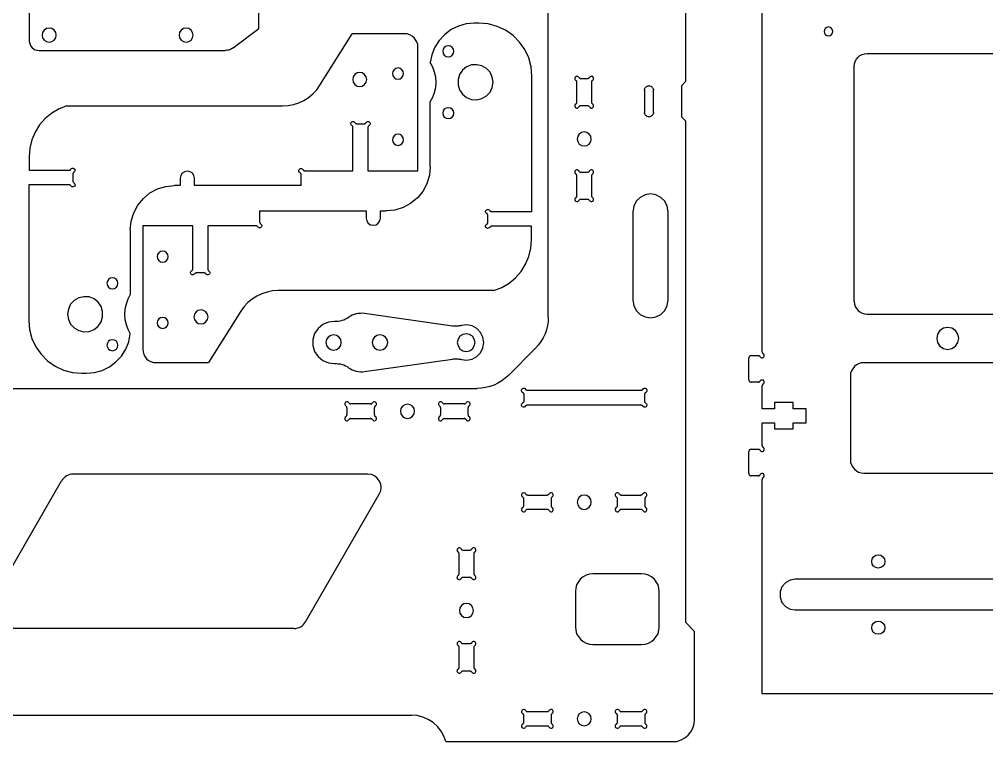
# Model space of a CAD drawing. Header units: inches. Extents: x 205 to 904, y 195 to 663.
# Drawn here: x 427 to 645.9, y 195.4 to 358.9 of the extents above; entities that cross this region are included whole.
import ezdxf

# ---------------------------------------------------------------- set-up
doc = ezdxf.new("R2010")
doc.units = ezdxf.units.IN
doc.header["$MEASUREMENT"] = 0
doc.layers.add('Capa 1', color=7, linetype='Continuous')

msp = doc.modelspace()

# ---------------------------------------------------------------- linework, layer by layer
at = {"layer": 'Capa 1', "color": 7, "lineweight": 25, "true_color": 0xffffff}
for points in [[(429.22, 387.84), (429.22, 354.08)], [(577.81, 344.88), (577.81, 385.87)], [(595.1, 283.63), (595.1, 374.72)], [(481.22, 356.87), (481.22, 361.39)], [(546.7, 291.5), (546.7, 362.62)], [(435.33, 355.35), (435.22, 355.95), (434.87, 356.48), (434.34, 356.83), (433.74, 356.94), (433.11, 356.83), (432.61, 356.48), (432.26, 355.95), (432.12, 355.35), (432.26, 354.75), (432.61, 354.22), (433.11, 353.87), (433.74, 353.77), (434.34, 353.87), (434.87, 354.22), (435.22, 354.75), (435.33, 355.35)], [(466.34, 355.35), (466.2, 355.95), (465.88, 356.48), (465.35, 356.83), (464.75, 356.94), (464.11, 356.83), (463.62, 356.48), (463.27, 355.95), (463.13, 355.35), (463.27, 354.75), (463.62, 354.22), (464.11, 353.87), (464.75, 353.77), (465.35, 353.87), (465.88, 354.22), (466.2, 354.75), (466.34, 355.35)], [(475.4, 352.46), (481.22, 356.87)], [(529.94, 358.07), (528.14, 357.89), (526.38, 357.4), (524.72, 356.59), (523.28, 355.49), (522.01, 354.15), (521.05, 352.6), (520.35, 350.91), (519.99, 349.11)], [(531, 358.07), (529.94, 358.07)], [(543, 346.07), (542.82, 348.16), (542.29, 350.17), (541.41, 352.07), (540.21, 353.77), (538.73, 355.25), (537, 356.45), (535.13, 357.33), (533.08, 357.89), (531, 358.07)], [(610.09, 357.19), (609.71, 357.08), (609.39, 356.87), (609.18, 356.55), (609.11, 356.16), (609.18, 355.78), (609.39, 355.46), (609.71, 355.25), (610.09, 355.18), (610.48, 355.25), (610.8, 355.46), (611.01, 355.78), (611.08, 356.16), (611.01, 356.55), (610.8, 356.87), (610.48, 357.08), (610.09, 357.19)], [(495.02, 343.99), (502.32, 355.6)], [(502.57, 355.64), (502.32, 355.6)], [(505.67, 355.64), (502.57, 355.64)], [(514.17, 355.64), (505.67, 355.64)], [(517.21, 352.64), (517.14, 353.24), (516.96, 353.8), (516.68, 354.29), (516.33, 354.75), (515.87, 355.14), (515.34, 355.42), (514.77, 355.6), (514.17, 355.64)], [(429.22, 354.08), (429.26, 353.66), (429.4, 353.24), (429.61, 352.85), (429.89, 352.5), (430.21, 352.25), (430.6, 352.04), (431.02, 351.9), (431.48, 351.86)], [(517.21, 324.63), (517.21, 352.64)], [(525.32, 351.68), (525.22, 352.14), (524.93, 352.57), (524.55, 352.85), (524.05, 352.92), (523.59, 352.85), (523.17, 352.57), (522.89, 352.14), (522.82, 351.68), (522.89, 351.19), (523.17, 350.8), (523.59, 350.52), (524.05, 350.41), (524.55, 350.52), (524.93, 350.8), (525.22, 351.19), (525.32, 351.68)], [(431.48, 351.86), (473.6, 351.86)], [(475.4, 352.46), (475.19, 352.32), (474.98, 352.21), (474.77, 352.11), (474.56, 352), (474.31, 351.93), (474.06, 351.9), (473.82, 351.86), (473.6, 351.86)], [(615.95, 348.3), (616.02, 348.86), (616.16, 349.39), (616.44, 349.88), (616.8, 350.34), (617.22, 350.7), (617.71, 350.94), (618.28, 351.12), (618.81, 351.16)], [(618.81, 351.16), (673.31, 351.16)], [(519.99, 340.25), (520.56, 341.28), (520.98, 342.37), (521.23, 343.5), (521.33, 344.66), (521.23, 345.83), (520.98, 346.99), (520.56, 348.09), (519.99, 349.11)], [(534.21, 344.66), (534.03, 345.86), (533.51, 346.92), (532.73, 347.8), (531.67, 348.4), (530.51, 348.65), (529.34, 348.58), (528.21, 348.16), (527.3, 347.38), (526.63, 346.43), (526.27, 345.26), (526.27, 344.06), (526.63, 342.94), (527.3, 341.95), (528.21, 341.21), (529.34, 340.78), (530.51, 340.68), (531.67, 340.96), (532.73, 341.56), (533.51, 342.41), (534.03, 343.5), (534.21, 344.66)], [(615.95, 295.03), (615.95, 348.3)], [(502.43, 345.3), (502.53, 344.7), (502.88, 344.17), (503.41, 343.82), (504.01, 343.71), (504.61, 343.82), (505.14, 344.17), (505.5, 344.7), (505.6, 345.3), (505.5, 345.9), (505.14, 346.43), (504.61, 346.78), (504.01, 346.89), (503.41, 346.78), (502.88, 346.43), (502.53, 345.9), (502.43, 345.3)], [(511.46, 346.64), (511.53, 346.18), (511.81, 345.76), (512.2, 345.48), (512.69, 345.4), (513.19, 345.48), (513.57, 345.76), (513.86, 346.18), (513.93, 346.64), (513.86, 347.13), (513.57, 347.52), (513.19, 347.8), (512.69, 347.91), (512.2, 347.8), (511.81, 347.52), (511.53, 347.13), (511.46, 346.64)], [(543, 315.38), (543, 346.07)], [(553.61, 345.79), (553.47, 345.93), (553.3, 346), (553.08, 346.04), (552.91, 345.93), (552.77, 345.79), (552.7, 345.62), (552.7, 345.4), (552.77, 345.23), (552.94, 345.09)], [(556.72, 345.09), (556.89, 345.23), (556.97, 345.4), (556.97, 345.62), (556.89, 345.79), (556.75, 345.93), (556.58, 346.04), (556.37, 346), (556.19, 345.93), (556.05, 345.79)], [(486.55, 339.34), (487.82, 339.41), (489.06, 339.65), (490.22, 340.04), (491.38, 340.57), (492.44, 341.24), (493.39, 342.05), (494.28, 342.97), (495.02, 343.99)], [(553.19, 344.66), (553.19, 344.73), (553.16, 344.81), (553.16, 344.88), (553.12, 344.91), (553.08, 344.98), (553.05, 345.02), (552.98, 345.05), (552.94, 345.09)], [(553.19, 340.18), (553.19, 344.66)], [(553.61, 345.79), (553.65, 345.72), (553.68, 345.69), (553.76, 345.65), (553.79, 345.62), (553.86, 345.58), (553.93, 345.55), (553.97, 345.55), (554.04, 345.55)], [(554.04, 345.55), (555.62, 345.55)], [(555.62, 345.55), (555.7, 345.55), (555.73, 345.55), (555.8, 345.58), (555.87, 345.62), (555.91, 345.65), (555.98, 345.69), (556.01, 345.72), (556.05, 345.79)], [(556.72, 345.09), (556.68, 345.05), (556.61, 345.02), (556.58, 344.98), (556.54, 344.91), (556.51, 344.88), (556.51, 344.81), (556.47, 344.73), (556.47, 344.66)], [(556.47, 344.66), (556.47, 340.18)], [(568.47, 342.86), (568.5, 343.04), (568.57, 343.25), (568.64, 343.43), (568.78, 343.57), (568.92, 343.68), (569.1, 343.78), (569.28, 343.85), (569.49, 343.85)], [(569.49, 343.85), (569.67, 343.85), (569.88, 343.78), (570.05, 343.68), (570.19, 343.57), (570.3, 343.43), (570.41, 343.25), (570.48, 343.04), (570.48, 342.86)], [(576.83, 343.85), (577.81, 344.88)], [(576.83, 343.85), (576.83, 336.87)], [(568.47, 342.86), (568.47, 337.86)], [(570.48, 337.86), (570.48, 342.86)], [(519.99, 325.54), (519.99, 340.25)], [(552.94, 339.76), (552.77, 339.62), (552.7, 339.44), (552.7, 339.23), (552.77, 339.05), (552.91, 338.91), (553.08, 338.84), (553.3, 338.84), (553.47, 338.95), (553.61, 339.09)], [(552.94, 339.76), (552.98, 339.8), (553.05, 339.83), (553.08, 339.9), (553.12, 339.94), (553.16, 340.01), (553.16, 340.08), (553.19, 340.15), (553.19, 340.18)], [(556.05, 339.09), (556.19, 338.95), (556.37, 338.84), (556.58, 338.84), (556.75, 338.91), (556.89, 339.05), (556.97, 339.23), (556.97, 339.44), (556.89, 339.62), (556.72, 339.76)], [(556.47, 340.18), (556.47, 340.15), (556.51, 340.08), (556.51, 340.01), (556.54, 339.94), (556.58, 339.9), (556.61, 339.83), (556.68, 339.8), (556.72, 339.76)], [(437.76, 339.34), (435.96, 338.63), (434.3, 337.68), (432.82, 336.44), (431.55, 335), (430.57, 333.37), (429.79, 331.61), (429.33, 329.74), (429.19, 327.84)], [(437.76, 339.34), (486.55, 339.34)], [(525.32, 337.68), (525.22, 338.17), (524.93, 338.56), (524.55, 338.84), (524.05, 338.91), (523.59, 338.84), (523.17, 338.56), (522.89, 338.17), (522.82, 337.68), (522.89, 337.18), (523.17, 336.8), (523.59, 336.51), (524.05, 336.44), (524.55, 336.51), (524.93, 336.8), (525.22, 337.18), (525.32, 337.68)], [(554.04, 339.34), (553.97, 339.34), (553.93, 339.3), (553.86, 339.3), (553.79, 339.27), (553.76, 339.23), (553.68, 339.2), (553.65, 339.13), (553.61, 339.09)], [(555.62, 339.34), (554.04, 339.34)], [(556.05, 339.09), (556.01, 339.13), (555.98, 339.2), (555.91, 339.23), (555.87, 339.27), (555.8, 339.3), (555.73, 339.3), (555.7, 339.34), (555.62, 339.34)], [(569.49, 336.87), (569.28, 336.87), (569.1, 336.94), (568.92, 337.04), (568.78, 337.15), (568.64, 337.29), (568.57, 337.47), (568.5, 337.68), (568.47, 337.86)], [(570.48, 337.86), (570.48, 337.68), (570.41, 337.47), (570.3, 337.29), (570.19, 337.15), (570.05, 337.04), (569.88, 336.94), (569.67, 336.87), (569.49, 336.87)], [(502.25, 334.86), (502.07, 335), (502, 335.17), (502, 335.39), (502.07, 335.56), (502.21, 335.7), (502.39, 335.77), (502.6, 335.77), (502.78, 335.7), (502.92, 335.53)], [(502.92, 335.53), (502.96, 335.49), (502.99, 335.42), (503.06, 335.39), (503.1, 335.35), (503.17, 335.32), (503.24, 335.32), (503.31, 335.28), (503.34, 335.28)], [(503.34, 335.28), (505.04, 335.28)], [(505.04, 335.28), (505.11, 335.28), (505.14, 335.32), (505.21, 335.32), (505.28, 335.35), (505.32, 335.39), (505.39, 335.42), (505.42, 335.49), (505.46, 335.53)], [(505.46, 335.53), (505.6, 335.7), (505.78, 335.77), (505.99, 335.77), (506.17, 335.7), (506.31, 335.56), (506.38, 335.39), (506.38, 335.17), (506.31, 335), (506.13, 334.86)], [(577.81, 335.84), (576.83, 336.87)], [(577.81, 222.36), (577.81, 335.84)], [(502.5, 334.43), (502.5, 334.5), (502.46, 334.54), (502.46, 334.61), (502.43, 334.68), (502.39, 334.72), (502.36, 334.79), (502.28, 334.82), (502.25, 334.86)], [(502.5, 324.63), (502.5, 334.43)], [(506.13, 334.86), (506.09, 334.82), (506.02, 334.79), (505.99, 334.72), (505.95, 334.68), (505.92, 334.61), (505.92, 334.54), (505.88, 334.5), (505.88, 334.43)], [(505.88, 334.43), (505.88, 324.63)], [(511.46, 331.65), (511.53, 331.15), (511.81, 330.76), (512.2, 330.48), (512.69, 330.38), (513.19, 330.48), (513.57, 330.76), (513.86, 331.15), (513.93, 331.65), (513.86, 332.11), (513.57, 332.53), (513.19, 332.81), (512.69, 332.88), (512.2, 332.81), (511.81, 332.53), (511.53, 332.11), (511.46, 331.65)], [(556.44, 331.82), (556.3, 332.46), (555.98, 332.95), (555.45, 333.3), (554.81, 333.45), (554.21, 333.3), (553.68, 332.95), (553.37, 332.46), (553.23, 331.82), (553.37, 331.22), (553.68, 330.69), (554.21, 330.34), (554.81, 330.24), (555.45, 330.34), (555.98, 330.69), (556.3, 331.22), (556.44, 331.82)], [(429.19, 327.84), (429.19, 324.73)], [(429.19, 324.73), (438.22, 324.73)], [(438.22, 324.73), (438.29, 324.77), (438.36, 324.77), (438.43, 324.77), (438.47, 324.8), (438.54, 324.84), (438.57, 324.91), (438.61, 324.94), (438.64, 324.98)], [(438.64, 324.98), (438.78, 325.16), (438.96, 325.23), (439.17, 325.23), (439.35, 325.16), (439.53, 325.01), (439.6, 324.84), (439.56, 324.63), (439.49, 324.45), (439.35, 324.31)], [(439.35, 324.31), (439.28, 324.27), (439.24, 324.24), (439.21, 324.17), (439.17, 324.13), (439.14, 324.06), (439.1, 324.03), (439.1, 323.96), (439.1, 323.89)], [(466.62, 322.93), (466.48, 323.57), (466.16, 324.1), (465.63, 324.41), (465.03, 324.56), (464.4, 324.41), (463.87, 324.1), (463.55, 323.57), (463.41, 322.93)], [(490.5, 324.2), (490.33, 324.34), (490.26, 324.52), (490.26, 324.73), (490.33, 324.91), (490.47, 325.05), (490.64, 325.12), (490.85, 325.12), (491.03, 325.05), (491.17, 324.91)], [(490.75, 323.78), (490.75, 323.85), (490.71, 323.92), (490.71, 323.96), (490.68, 324.03), (490.64, 324.1), (490.61, 324.13), (490.54, 324.17), (490.5, 324.2)], [(491.17, 324.91), (491.21, 324.84), (491.24, 324.8), (491.31, 324.73), (491.35, 324.7), (491.42, 324.7), (491.49, 324.66), (491.53, 324.66), (491.6, 324.63)], [(491.6, 324.63), (502.5, 324.63)], [(505.88, 324.63), (517.21, 324.63)], [(519.99, 325.54), (519.82, 323.6), (519.25, 321.7), (518.34, 319.97), (517.07, 318.49), (515.55, 317.22), (513.82, 316.3), (511.95, 315.74), (510.01, 315.56)], [(553.61, 324.59), (553.47, 324.73), (553.3, 324.84), (553.08, 324.84), (552.91, 324.77), (552.77, 324.59), (552.7, 324.41), (552.7, 324.2), (552.77, 324.03), (552.94, 323.89)], [(553.61, 324.59), (553.65, 324.52), (553.68, 324.48), (553.76, 324.45), (553.79, 324.41), (553.86, 324.38), (553.93, 324.34), (553.97, 324.34), (554.04, 324.34)], [(554.04, 324.34), (555.62, 324.34)], [(555.62, 324.34), (555.7, 324.34), (555.73, 324.34), (555.8, 324.38), (555.87, 324.41), (555.91, 324.45), (555.98, 324.48), (556.01, 324.52), (556.05, 324.59)], [(556.72, 323.89), (556.89, 324.03), (556.97, 324.2), (556.97, 324.41), (556.89, 324.59), (556.75, 324.77), (556.58, 324.84), (556.37, 324.84), (556.19, 324.73), (556.05, 324.59)], [(439.35, 321.87), (439.49, 321.73), (439.56, 321.56), (439.6, 321.35), (439.53, 321.17), (439.35, 321.03), (439.17, 320.96), (438.96, 320.96), (438.78, 321.03), (438.64, 321.2)], [(439.1, 323.89), (439.1, 322.3)], [(439.1, 322.3), (439.1, 322.26), (439.1, 322.19), (439.14, 322.12), (439.17, 322.05), (439.21, 322.02), (439.24, 321.94), (439.28, 321.91), (439.35, 321.87)], [(463.41, 322.93), (463.41, 321.27)], [(466.62, 321.27), (466.62, 322.93)], [(490.75, 321.27), (490.75, 323.78)], [(553.19, 323.46), (553.19, 323.53), (553.16, 323.6), (553.16, 323.67), (553.12, 323.71), (553.08, 323.78), (553.05, 323.81), (552.98, 323.85), (552.94, 323.89)], [(553.19, 319.02), (553.19, 323.46)], [(556.72, 323.89), (556.68, 323.85), (556.61, 323.81), (556.58, 323.78), (556.54, 323.71), (556.51, 323.67), (556.51, 323.6), (556.47, 323.53), (556.47, 323.46)], [(556.47, 323.46), (556.47, 319.02)], [(429.12, 321.45), (429.12, 290.76)], [(438.22, 321.45), (429.12, 321.45)], [(438.64, 321.2), (438.61, 321.24), (438.57, 321.31), (438.54, 321.35), (438.47, 321.38), (438.43, 321.42), (438.36, 321.42), (438.29, 321.45), (438.22, 321.45)], [(452.08, 311.29), (452.3, 313.23), (452.86, 315.1), (453.78, 316.83), (455.05, 318.35), (456.53, 319.62), (458.26, 320.53), (460.16, 321.1), (462.1, 321.27)], [(463.41, 321.27), (462.1, 321.27)], [(490.75, 321.27), (466.62, 321.27)], [(552.94, 318.56), (552.77, 318.42), (552.7, 318.24), (552.7, 318.06), (552.77, 317.85), (552.91, 317.71), (553.08, 317.64), (553.3, 317.64), (553.47, 317.75), (553.61, 317.89)], [(552.94, 318.56), (552.98, 318.59), (553.05, 318.63), (553.08, 318.7), (553.12, 318.73), (553.16, 318.81), (553.16, 318.88), (553.19, 318.95), (553.19, 319.02)], [(554.04, 318.13), (553.97, 318.13), (553.93, 318.1), (553.86, 318.1), (553.79, 318.06), (553.76, 318.03), (553.68, 317.99), (553.65, 317.92), (553.61, 317.89)], [(555.62, 318.13), (554.04, 318.13)], [(556.05, 317.89), (556.01, 317.92), (555.98, 317.99), (555.91, 318.03), (555.87, 318.06), (555.8, 318.1), (555.73, 318.1), (555.7, 318.13), (555.62, 318.13)], [(556.05, 317.89), (556.19, 317.75), (556.37, 317.64), (556.58, 317.64), (556.75, 317.71), (556.89, 317.85), (556.97, 318.06), (556.97, 318.24), (556.89, 318.42), (556.72, 318.56)], [(556.47, 319.02), (556.47, 318.95), (556.51, 318.88), (556.51, 318.81), (556.54, 318.73), (556.58, 318.7), (556.61, 318.63), (556.68, 318.59), (556.72, 318.56)], [(573.83, 315.35), (573.62, 316.58), (573.05, 317.71), (572.17, 318.59), (571.08, 319.16), (569.84, 319.37), (568.61, 319.16), (567.48, 318.59), (566.6, 317.71), (566.03, 316.58), (565.82, 315.35)], [(481.37, 315.56), (505.5, 315.56)], [(481.37, 315.56), (481.37, 313.06)], [(505.5, 315.56), (505.5, 313.87)], [(508.71, 315.56), (510.01, 315.56)], [(508.71, 313.87), (508.71, 315.56)], [(532.77, 314.96), (532.62, 315.07), (532.52, 315.28), (532.52, 315.45), (532.59, 315.67), (532.73, 315.81), (532.94, 315.88), (533.12, 315.88), (533.33, 315.77), (533.44, 315.63)], [(533.44, 315.63), (533.47, 315.56), (533.54, 315.52), (533.58, 315.49), (533.65, 315.45), (533.68, 315.42), (533.75, 315.38), (533.82, 315.38), (533.89, 315.38)], [(533.89, 315.38), (543, 315.38)], [(565.82, 315.35), (565.82, 295.35)], [(573.83, 295.35), (573.83, 315.35)], [(505.5, 313.87), (505.6, 313.27), (505.95, 312.74), (506.48, 312.38), (507.08, 312.28), (507.72, 312.38), (508.21, 312.74), (508.56, 313.27), (508.71, 313.87)], [(533.01, 314.5), (533.01, 314.57), (533.01, 314.64), (532.98, 314.71), (532.94, 314.75), (532.91, 314.82), (532.87, 314.85), (532.84, 314.92), (532.77, 314.96)], [(533.01, 312.95), (533.01, 314.5)], [(452.08, 311.29), (452.08, 296.58)], [(466.23, 312.17), (454.91, 312.17)], [(454.91, 312.17), (454.91, 284.2)], [(466.23, 302.4), (466.23, 312.17)], [(480.52, 312.17), (469.62, 312.17)], [(469.62, 312.17), (469.62, 302.4)], [(480.94, 311.93), (480.91, 312), (480.87, 312.03), (480.8, 312.07), (480.77, 312.1), (480.69, 312.14), (480.62, 312.17), (480.55, 312.17), (480.52, 312.17)], [(481.61, 312.63), (481.75, 312.49), (481.86, 312.31), (481.86, 312.1), (481.79, 311.93), (481.65, 311.75), (481.47, 311.68), (481.26, 311.71), (481.08, 311.78), (480.94, 311.93)], [(481.37, 313.06), (481.37, 312.98), (481.4, 312.91), (481.4, 312.84), (481.44, 312.81), (481.47, 312.74), (481.51, 312.7), (481.58, 312.67), (481.61, 312.63)], [(533.44, 311.82), (533.33, 311.68), (533.12, 311.61), (532.94, 311.57), (532.73, 311.68), (532.59, 311.82), (532.52, 312), (532.52, 312.21), (532.62, 312.38), (532.77, 312.53)], [(532.77, 312.53), (532.84, 312.56), (532.87, 312.6), (532.91, 312.63), (532.94, 312.7), (532.98, 312.77), (533.01, 312.81), (533.01, 312.88), (533.01, 312.95)], [(533.89, 312.07), (533.82, 312.07), (533.75, 312.07), (533.68, 312.03), (533.65, 312), (533.58, 311.96), (533.54, 311.93), (533.47, 311.89), (533.44, 311.82)], [(542.92, 312.07), (533.89, 312.07)], [(542.92, 309), (542.92, 312.07)], [(534.35, 297.5), (536.15, 298.2), (537.81, 299.16), (539.29, 300.39), (540.53, 301.84), (541.55, 303.46), (542.33, 305.22), (542.75, 307.09), (542.92, 309)], [(460.66, 305.19), (460.59, 305.65), (460.3, 306.07), (459.88, 306.35), (459.42, 306.42), (458.93, 306.35), (458.54, 306.07), (458.26, 305.65), (458.15, 305.19), (458.26, 304.69), (458.54, 304.31), (458.93, 304.02), (459.42, 303.92), (459.88, 304.02), (460.3, 304.31), (460.59, 304.69), (460.66, 305.19)], [(465.98, 301.98), (466.02, 302.01), (466.05, 302.05), (466.13, 302.08), (466.16, 302.15), (466.2, 302.22), (466.2, 302.26), (466.23, 302.33), (466.23, 302.4)], [(469.62, 302.4), (469.62, 302.33), (469.65, 302.26), (469.65, 302.22), (469.69, 302.15), (469.72, 302.08), (469.76, 302.05), (469.83, 302.01), (469.86, 301.98)], [(446.79, 299.16), (446.9, 298.66), (447.18, 298.27), (447.57, 297.99), (448.06, 297.89), (448.52, 297.99), (448.94, 298.27), (449.19, 298.66), (449.3, 299.16), (449.19, 299.61), (448.94, 300.04), (448.52, 300.28), (448.06, 300.39), (447.57, 300.28), (447.18, 300.04), (446.9, 299.61), (446.79, 299.16)], [(466.65, 301.27), (466.51, 301.13), (466.34, 301.06), (466.13, 301.06), (465.95, 301.13), (465.81, 301.27), (465.74, 301.45), (465.74, 301.66), (465.81, 301.84), (465.98, 301.98)], [(467.08, 301.52), (467.01, 301.52), (466.97, 301.52), (466.9, 301.48), (466.83, 301.48), (466.8, 301.45), (466.72, 301.38), (466.69, 301.34), (466.65, 301.27)], [(468.74, 301.52), (467.08, 301.52)], [(469.19, 301.27), (469.16, 301.34), (469.09, 301.38), (469.05, 301.45), (469.02, 301.48), (468.95, 301.48), (468.88, 301.52), (468.81, 301.52), (468.74, 301.52)], [(469.86, 301.98), (470.01, 301.84), (470.11, 301.66), (470.11, 301.45), (470.04, 301.27), (469.9, 301.13), (469.69, 301.06), (469.51, 301.06), (469.34, 301.13), (469.19, 301.27)], [(437.9, 292.14), (438.08, 290.97), (438.57, 289.91), (439.38, 289.03), (440.44, 288.43), (441.61, 288.15), (442.77, 288.25), (443.9, 288.68), (444.82, 289.42), (445.49, 290.41), (445.84, 291.57), (445.84, 292.73), (445.49, 293.9), (444.82, 294.89), (443.9, 295.63), (442.77, 296.05), (441.61, 296.12), (440.44, 295.87), (439.38, 295.27), (438.57, 294.39), (438.08, 293.33), (437.9, 292.14)], [(452.08, 296.58), (451.52, 295.56), (451.13, 294.46), (450.89, 293.3), (450.78, 292.14), (450.89, 290.97), (451.13, 289.84), (451.52, 288.75), (452.08, 287.73)], [(485.56, 297.5), (484.29, 297.43), (483.06, 297.18), (481.86, 296.79), (480.73, 296.26), (479.67, 295.59), (478.72, 294.78), (477.84, 293.86), (477.1, 292.84)], [(534.35, 297.5), (485.56, 297.5)], [(565.82, 295.35), (566.03, 294.11), (566.6, 293.02), (567.48, 292.1), (568.61, 291.54), (569.84, 291.36), (571.08, 291.54), (572.17, 292.1), (573.05, 293.02), (573.62, 294.11), (573.83, 295.35)], [(615.95, 295.03), (616.02, 294.46), (616.16, 293.93), (616.44, 293.44), (616.8, 293.02), (617.22, 292.66), (617.71, 292.38), (618.28, 292.24), (618.81, 292.17)], [(460.66, 290.19), (460.59, 290.65), (460.3, 291.08), (459.88, 291.32), (459.42, 291.43), (458.93, 291.32), (458.54, 291.08), (458.26, 290.65), (458.15, 290.19), (458.26, 289.7), (458.54, 289.31), (458.93, 289.03), (459.42, 288.92), (459.88, 289.03), (460.3, 289.31), (460.59, 289.7), (460.66, 290.19)], [(469.69, 291.54), (469.58, 292.14), (469.23, 292.66), (468.7, 293.02), (468.1, 293.12), (467.47, 293.02), (466.97, 292.66), (466.62, 292.14), (466.48, 291.54), (466.62, 290.94), (466.97, 290.41), (467.47, 290.05), (468.1, 289.95), (468.7, 290.05), (469.23, 290.41), (469.58, 290.94), (469.69, 291.54)], [(477.1, 292.84), (469.79, 281.23)], [(501.51, 291.43), (501.16, 291.18), (500.77, 291.01), (500.42, 290.83), (499.99, 290.69), (499.6, 290.58), (499.18, 290.51), (498.76, 290.48), (498.33, 290.48)], [(505.14, 292.31), (504.68, 292.38), (504.19, 292.35), (503.7, 292.31), (503.24, 292.24), (502.78, 292.1), (502.32, 291.92), (501.9, 291.68), (501.51, 291.43)], [(525, 289.45), (505.14, 292.31)], [(546.7, 291.5), (546.66, 290.51), (546.52, 289.56), (546.28, 288.61), (545.96, 287.69), (545.54, 286.77), (545.01, 285.96), (544.44, 285.15), (543.77, 284.44)], [(618.81, 292.17), (688.83, 292.17)], [(429.12, 290.76), (429.3, 288.68), (429.82, 286.67), (430.71, 284.76), (431.91, 283.07), (433.39, 281.59), (435.12, 280.39), (436.99, 279.51), (439.03, 278.94), (441.11, 278.77)], [(498.33, 290.48), (496.96, 290.34), (495.65, 289.81), (494.59, 288.92), (493.82, 287.76), (493.39, 286.42), (493.39, 285.04), (493.82, 283.7), (494.59, 282.54), (495.65, 281.66), (496.96, 281.13), (498.33, 280.99)], [(527.05, 289.6), (526.8, 289.52), (526.52, 289.49), (526.27, 289.45), (526.03, 289.42), (525.78, 289.42), (525.5, 289.42), (525.25, 289.42), (525, 289.45)], [(527.05, 281.87), (528.25, 281.73), (529.45, 281.98), (530.54, 282.54), (531.39, 283.42), (531.92, 284.52), (532.09, 285.75), (531.92, 286.95), (531.39, 288.04), (530.54, 288.92), (529.45, 289.49), (528.25, 289.74), (527.05, 289.6)], [(637.08, 289.17), (636.13, 289), (635.32, 288.43), (634.79, 287.62), (634.61, 286.67), (634.79, 285.71), (635.32, 284.9), (636.13, 284.37), (637.08, 284.16), (638.07, 284.37), (638.88, 284.9), (639.41, 285.71), (639.59, 286.67), (639.41, 287.62), (638.88, 288.43), (638.07, 289), (637.08, 289.17)], [(442.17, 278.77), (443.97, 278.94), (445.73, 279.44), (447.39, 280.25), (448.84, 281.34), (450.11, 282.68), (451.06, 284.23), (451.73, 285.93), (452.08, 287.73)], [(498.12, 287.48), (497.45, 287.34), (496.89, 286.98), (496.5, 286.42), (496.36, 285.75), (496.5, 285.08), (496.89, 284.52), (497.45, 284.13), (498.12, 283.99), (498.79, 284.13), (499.36, 284.52), (499.74, 285.08), (499.85, 285.75), (499.74, 286.42), (499.36, 286.98), (498.79, 287.34), (498.12, 287.48)], [(508.6, 287.48), (507.93, 287.34), (507.37, 286.98), (506.98, 286.42), (506.87, 285.75), (506.98, 285.08), (507.37, 284.52), (507.93, 284.13), (508.6, 283.99), (509.27, 284.13), (509.83, 284.52), (510.22, 285.08), (510.36, 285.75), (510.22, 286.42), (509.83, 286.98), (509.27, 287.34), (508.6, 287.48)], [(528.11, 287.73), (527.33, 287.58), (526.7, 287.16), (526.27, 286.49), (526.1, 285.75), (526.27, 284.97), (526.7, 284.34), (527.33, 283.88), (528.11, 283.74), (528.88, 283.88), (529.52, 284.34), (529.94, 284.97), (530.12, 285.75), (529.94, 286.49), (529.52, 287.16), (528.88, 287.58), (528.11, 287.73)], [(446.79, 285.15), (446.9, 284.66), (447.18, 284.27), (447.57, 283.99), (448.06, 283.88), (448.52, 283.99), (448.94, 284.27), (449.19, 284.66), (449.3, 285.15), (449.19, 285.61), (448.94, 286.03), (448.52, 286.31), (448.06, 286.38), (447.57, 286.31), (447.18, 286.03), (446.9, 285.61), (446.79, 285.15)], [(454.91, 284.2), (454.98, 283.6), (455.15, 283.03), (455.44, 282.5), (455.79, 282.05), (456.25, 281.69), (456.78, 281.41), (457.34, 281.23), (457.91, 281.2)], [(537.67, 278.31), (543.77, 284.44)], [(592.6, 282.79), (592.49, 282.75), (592.42, 282.72), (592.31, 282.68), (592.24, 282.61), (592.17, 282.54), (592.14, 282.47), (592.1, 282.36), (592.1, 282.26)], [(592.6, 282.79), (594.22, 282.79)], [(594.68, 282.5), (594.64, 282.57), (594.57, 282.61), (594.54, 282.68), (594.47, 282.72), (594.43, 282.72), (594.36, 282.75), (594.29, 282.75), (594.22, 282.79)], [(594.68, 282.5), (594.78, 282.36), (594.99, 282.29), (595.17, 282.29), (595.38, 282.36), (595.52, 282.5), (595.59, 282.68), (595.59, 282.89), (595.49, 283.07), (595.35, 283.21)], [(595.1, 283.63), (595.1, 283.56), (595.1, 283.49), (595.14, 283.46), (595.17, 283.39), (595.21, 283.32), (595.24, 283.28), (595.28, 283.25), (595.35, 283.21)], [(457.91, 281.2), (466.44, 281.2)], [(466.44, 281.2), (469.55, 281.2)], [(469.55, 281.2), (469.79, 281.23)], [(498.33, 280.99), (498.76, 280.99), (499.18, 280.95), (499.6, 280.88), (499.99, 280.78), (500.42, 280.67), (500.77, 280.49), (501.16, 280.28), (501.51, 280.03)], [(505.14, 279.15), (525, 282.01)], [(525, 282.01), (525.25, 282.05), (525.53, 282.05), (525.78, 282.05), (526.03, 282.05), (526.27, 282.05), (526.56, 281.98), (526.8, 281.94), (527.05, 281.87)], [(592.1, 277.28), (592.1, 282.26)], [(618.1, 281.16), (617.5, 281.13), (616.94, 280.95), (616.44, 280.67), (615.99, 280.28), (615.6, 279.82), (615.32, 279.33), (615.14, 278.77), (615.1, 278.17)], [(692.75, 281.16), (618.1, 281.16)], [(441.11, 278.77), (442.17, 278.77)], [(501.51, 280.03), (501.9, 279.79), (502.32, 279.58), (502.78, 279.4), (503.24, 279.26), (503.7, 279.15), (504.19, 279.12), (504.68, 279.12), (505.14, 279.15)], [(537.67, 278.31), (536.93, 277.64), (536.15, 277.04), (535.3, 276.54), (534.42, 276.12), (533.47, 275.8), (532.52, 275.55), (531.57, 275.41), (530.58, 275.34)], [(615.1, 278.17), (615.1, 259.19)], [(592.1, 277.28), (592.1, 277.18), (592.14, 277.07), (592.17, 277), (592.24, 276.93), (592.31, 276.86), (592.42, 276.82), (592.49, 276.79), (592.6, 276.75)], [(594.22, 276.75), (592.6, 276.75)], [(594.22, 276.75), (594.29, 276.79), (594.36, 276.79), (594.43, 276.82), (594.47, 276.82), (594.54, 276.86), (594.57, 276.93), (594.64, 276.97), (594.68, 277.04)], [(595.35, 276.33), (595.49, 276.47), (595.59, 276.65), (595.59, 276.86), (595.52, 277.04), (595.38, 277.18), (595.17, 277.25), (594.99, 277.25), (594.78, 277.18), (594.68, 277.04)], [(595.35, 276.33), (595.28, 276.3), (595.24, 276.26), (595.21, 276.22), (595.17, 276.15), (595.14, 276.08), (595.1, 276.05), (595.1, 275.98), (595.1, 275.91)], [(595.1, 270.76), (595.1, 275.91)], [(267.83, 275.34), (530.58, 275.34)], [(540.88, 274.46), (540.74, 274.6), (540.63, 274.78), (540.63, 274.99), (540.7, 275.17), (540.84, 275.31), (541.06, 275.38), (541.23, 275.38), (541.44, 275.31), (541.55, 275.13)], [(540.88, 274.46), (540.95, 274.43), (540.98, 274.39), (541.02, 274.32), (541.06, 274.28), (541.09, 274.21), (541.13, 274.14), (541.13, 274.07), (541.13, 274.04)], [(541.13, 274.04), (541.13, 272.45)], [(542.01, 274.88), (541.94, 274.88), (541.87, 274.92), (541.8, 274.92), (541.76, 274.96), (541.69, 274.99), (541.65, 275.03), (541.58, 275.1), (541.55, 275.13)], [(567.65, 274.88), (542.01, 274.88)], [(568.11, 275.13), (568.08, 275.1), (568.01, 275.03), (567.97, 274.99), (567.9, 274.96), (567.87, 274.92), (567.8, 274.92), (567.73, 274.88), (567.65, 274.88)], [(568.11, 275.13), (568.22, 275.31), (568.43, 275.38), (568.61, 275.38), (568.82, 275.31), (568.96, 275.17), (569.03, 274.99), (569.03, 274.78), (568.92, 274.6), (568.78, 274.46)], [(568.54, 274.04), (568.54, 274.07), (568.54, 274.14), (568.57, 274.21), (568.61, 274.28), (568.64, 274.32), (568.68, 274.39), (568.71, 274.43), (568.78, 274.46)], [(568.54, 272.45), (568.54, 274.04)], [(501.58, 272.1), (501.44, 272.24), (501.26, 272.31), (501.05, 272.31), (500.84, 272.24), (500.7, 272.1), (500.63, 271.92), (500.63, 271.71), (500.73, 271.53), (500.87, 271.39)], [(501.58, 272.1), (501.61, 272.03), (501.65, 271.99), (501.69, 271.92), (501.76, 271.89), (501.79, 271.89), (501.86, 271.85), (501.93, 271.85), (502, 271.85)], [(506.45, 271.85), (502, 271.85)], [(506.45, 271.85), (506.52, 271.85), (506.59, 271.85), (506.66, 271.89), (506.73, 271.89), (506.77, 271.92), (506.8, 271.99), (506.87, 272.03), (506.91, 272.1)], [(507.58, 271.39), (507.72, 271.53), (507.82, 271.71), (507.82, 271.92), (507.75, 272.1), (507.61, 272.24), (507.4, 272.31), (507.22, 272.31), (507.05, 272.24), (506.91, 272.1)], [(516.43, 270.19), (516.33, 270.79), (515.97, 271.32), (515.44, 271.67), (514.84, 271.78), (514.21, 271.67), (513.72, 271.32), (513.36, 270.79), (513.22, 270.19), (513.36, 269.56), (513.72, 269.06), (514.21, 268.71), (514.84, 268.57), (515.44, 268.71), (515.97, 269.06), (516.33, 269.56), (516.43, 270.19)], [(522.75, 272.1), (522.64, 272.24), (522.43, 272.31), (522.25, 272.31), (522.04, 272.24), (521.9, 272.1), (521.83, 271.92), (521.83, 271.71), (521.93, 271.53), (522.08, 271.39)], [(522.75, 272.1), (522.82, 272.03), (522.85, 271.99), (522.89, 271.92), (522.96, 271.89), (522.99, 271.89), (523.06, 271.85), (523.13, 271.85), (523.2, 271.85)], [(527.65, 271.85), (523.2, 271.85)], [(527.65, 271.85), (527.72, 271.85), (527.79, 271.85), (527.86, 271.89), (527.9, 271.89), (527.97, 271.92), (528, 271.99), (528.07, 272.03), (528.11, 272.1)], [(528.78, 271.39), (528.92, 271.53), (529.03, 271.71), (529.03, 271.92), (528.95, 272.1), (528.81, 272.24), (528.6, 272.31), (528.43, 272.31), (528.21, 272.24), (528.11, 272.1)], [(541.55, 271.36), (541.44, 271.18), (541.23, 271.11), (541.06, 271.11), (540.84, 271.18), (540.7, 271.32), (540.63, 271.5), (540.63, 271.71), (540.74, 271.89), (540.88, 272.03)], [(541.13, 272.45), (541.13, 272.38), (541.13, 272.34), (541.09, 272.27), (541.06, 272.2), (541.02, 272.17), (540.98, 272.1), (540.95, 272.06), (540.88, 272.03)], [(541.55, 271.36), (541.58, 271.39), (541.65, 271.46), (541.69, 271.5), (541.76, 271.53), (541.8, 271.57), (541.87, 271.57), (541.94, 271.6), (542.01, 271.6)], [(542.01, 271.6), (567.65, 271.6)], [(567.65, 271.6), (567.73, 271.6), (567.8, 271.57), (567.87, 271.57), (567.9, 271.53), (567.97, 271.5), (568.01, 271.46), (568.08, 271.39), (568.11, 271.36)], [(568.78, 272.03), (568.92, 271.89), (569.03, 271.71), (569.03, 271.5), (568.96, 271.32), (568.82, 271.18), (568.61, 271.11), (568.43, 271.11), (568.22, 271.18), (568.11, 271.36)], [(568.78, 272.03), (568.71, 272.06), (568.68, 272.1), (568.64, 272.17), (568.61, 272.2), (568.57, 272.27), (568.54, 272.34), (568.54, 272.38), (568.54, 272.45)], [(597.89, 272.13), (597.89, 270.76)], [(602.09, 272.13), (597.89, 272.13)], [(602.09, 270.76), (602.09, 272.13)], [(501.12, 270.97), (501.12, 271.04), (501.12, 271.11), (501.09, 271.14), (501.05, 271.22), (501.02, 271.29), (500.98, 271.32), (500.94, 271.36), (500.87, 271.39)], [(500.87, 268.96), (500.94, 268.99), (500.98, 269.06), (501.02, 269.1), (501.05, 269.13), (501.09, 269.2), (501.12, 269.28), (501.12, 269.35), (501.12, 269.42)], [(501.12, 270.97), (501.12, 269.42)], [(507.58, 271.39), (507.54, 271.36), (507.47, 271.32), (507.44, 271.29), (507.4, 271.22), (507.37, 271.14), (507.33, 271.11), (507.33, 271.04), (507.33, 270.97)], [(507.33, 269.42), (507.33, 270.97)], [(507.33, 269.42), (507.33, 269.35), (507.33, 269.28), (507.37, 269.2), (507.4, 269.13), (507.44, 269.1), (507.47, 269.06), (507.54, 268.99), (507.58, 268.96)], [(522.32, 270.97), (522.32, 271.04), (522.32, 271.11), (522.29, 271.14), (522.25, 271.22), (522.22, 271.29), (522.18, 271.32), (522.15, 271.36), (522.08, 271.39)], [(522.08, 268.96), (522.15, 268.99), (522.18, 269.06), (522.22, 269.1), (522.25, 269.13), (522.29, 269.2), (522.32, 269.28), (522.32, 269.35), (522.32, 269.42)], [(522.32, 270.97), (522.32, 269.42)], [(528.78, 271.39), (528.71, 271.36), (528.67, 271.32), (528.64, 271.29), (528.6, 271.22), (528.57, 271.14), (528.53, 271.11), (528.53, 271.04), (528.53, 270.97)], [(528.53, 269.42), (528.53, 270.97)], [(528.53, 269.42), (528.53, 269.35), (528.53, 269.28), (528.57, 269.2), (528.6, 269.13), (528.64, 269.1), (528.67, 269.06), (528.71, 268.99), (528.78, 268.96)], [(597.89, 270.76), (595.1, 270.76)], [(605.08, 270.76), (602.09, 270.76)], [(605.08, 267.58), (605.08, 270.76)], [(500.87, 268.96), (500.73, 268.82), (500.63, 268.64), (500.63, 268.46), (500.7, 268.25), (500.84, 268.11), (501.05, 268.04), (501.26, 268.04), (501.44, 268.15), (501.58, 268.29)], [(502, 268.53), (501.93, 268.53), (501.86, 268.5), (501.79, 268.5), (501.76, 268.46), (501.69, 268.43), (501.65, 268.39), (501.61, 268.32), (501.58, 268.29)], [(502, 268.53), (506.45, 268.53)], [(506.91, 268.29), (506.87, 268.32), (506.8, 268.39), (506.77, 268.43), (506.73, 268.46), (506.66, 268.5), (506.59, 268.5), (506.52, 268.53), (506.45, 268.53)], [(506.91, 268.29), (507.05, 268.15), (507.22, 268.04), (507.4, 268.04), (507.61, 268.11), (507.75, 268.25), (507.82, 268.46), (507.82, 268.64), (507.72, 268.82), (507.58, 268.96)], [(522.08, 268.96), (521.93, 268.82), (521.83, 268.64), (521.83, 268.46), (521.9, 268.25), (522.04, 268.11), (522.25, 268.04), (522.43, 268.04), (522.64, 268.15), (522.75, 268.29)], [(523.2, 268.53), (523.13, 268.53), (523.06, 268.5), (522.99, 268.5), (522.96, 268.46), (522.89, 268.43), (522.85, 268.39), (522.82, 268.32), (522.75, 268.29)], [(523.2, 268.53), (527.65, 268.53)], [(528.11, 268.29), (528.07, 268.32), (528, 268.39), (527.97, 268.43), (527.9, 268.46), (527.86, 268.5), (527.79, 268.5), (527.72, 268.53), (527.65, 268.53)], [(528.11, 268.29), (528.21, 268.15), (528.43, 268.04), (528.6, 268.04), (528.81, 268.11), (528.95, 268.25), (529.03, 268.46), (529.03, 268.64), (528.92, 268.82), (528.78, 268.96)], [(595.1, 267.58), (597.89, 267.58)], [(595.1, 262.43), (595.1, 267.58)], [(597.89, 267.58), (597.89, 266.21)], [(602.09, 267.58), (605.08, 267.58)], [(602.09, 266.21), (602.09, 267.58)], [(597.89, 266.21), (602.09, 266.21)], [(592.6, 261.58), (592.49, 261.55), (592.42, 261.55), (592.31, 261.48), (592.24, 261.41), (592.17, 261.34), (592.14, 261.27), (592.1, 261.16), (592.1, 261.06)], [(592.1, 256.08), (592.1, 261.06)], [(592.6, 261.58), (594.22, 261.58)], [(594.68, 261.3), (594.64, 261.37), (594.57, 261.41), (594.54, 261.48), (594.47, 261.51), (594.43, 261.55), (594.36, 261.55), (594.29, 261.55), (594.22, 261.58)], [(594.68, 261.3), (594.78, 261.16), (594.99, 261.09), (595.17, 261.09), (595.38, 261.16), (595.52, 261.3), (595.59, 261.48), (595.59, 261.69), (595.49, 261.87), (595.35, 262.01)], [(595.1, 262.43), (595.1, 262.36), (595.1, 262.29), (595.14, 262.26), (595.17, 262.18), (595.21, 262.15), (595.24, 262.08), (595.28, 262.04), (595.35, 262.01)], [(615.1, 259.19), (615.14, 258.59), (615.32, 258.02), (615.6, 257.49), (615.99, 257.03), (616.44, 256.68), (616.94, 256.4), (617.5, 256.22), (618.1, 256.19)], [(618.1, 256.19), (698.29, 256.19)], [(419.88, 225.5), (436.56, 254.42)], [(439.17, 255.94), (438.78, 255.91), (438.4, 255.83), (438.01, 255.69), (437.66, 255.52), (437.34, 255.31), (437.06, 255.06), (436.77, 254.74), (436.56, 254.42)], [(505.88, 255.94), (439.17, 255.94)], [(508.46, 251.42), (508.78, 252.17), (508.88, 252.94), (508.78, 253.72), (508.46, 254.42), (508, 255.06), (507.37, 255.52), (506.66, 255.83), (505.88, 255.94)], [(592.1, 256.08), (592.1, 255.98), (592.14, 255.87), (592.17, 255.8), (592.24, 255.73), (592.31, 255.66), (592.42, 255.62), (592.49, 255.59), (592.6, 255.59)], [(594.22, 255.59), (592.6, 255.59)], [(594.22, 255.59), (594.29, 255.59), (594.36, 255.59), (594.43, 255.62), (594.47, 255.62), (594.54, 255.66), (594.57, 255.73), (594.64, 255.76), (594.68, 255.83)], [(595.35, 255.13), (595.49, 255.27), (595.59, 255.45), (595.59, 255.66), (595.52, 255.83), (595.38, 255.98), (595.17, 256.05), (594.99, 256.05), (594.78, 255.98), (594.68, 255.83)], [(595.35, 255.13), (595.28, 255.09), (595.24, 255.06), (595.21, 255.02), (595.17, 254.95), (595.14, 254.88), (595.1, 254.85), (595.1, 254.78), (595.1, 254.71)], [(595.1, 206.16), (595.1, 254.71)], [(491.77, 222.5), (508.46, 251.42)], [(541.55, 251.5), (541.44, 251.64), (541.23, 251.71), (541.06, 251.71), (540.84, 251.64), (540.7, 251.5), (540.63, 251.32), (540.63, 251.11), (540.74, 250.93), (540.88, 250.79)], [(541.13, 250.37), (541.13, 250.44), (541.13, 250.51), (541.09, 250.54), (541.06, 250.61), (541.02, 250.68), (540.98, 250.72), (540.95, 250.75), (540.88, 250.79)], [(541.13, 248.78), (541.13, 250.37)], [(541.55, 251.5), (541.58, 251.42), (541.65, 251.39), (541.69, 251.32), (541.76, 251.28), (541.8, 251.28), (541.87, 251.25), (541.94, 251.25), (542.01, 251.21)], [(542.01, 251.21), (546.45, 251.21)], [(546.45, 251.21), (546.52, 251.25), (546.59, 251.25), (546.66, 251.28), (546.7, 251.28), (546.77, 251.32), (546.81, 251.39), (546.88, 251.42), (546.91, 251.5)], [(547.58, 250.79), (547.72, 250.93), (547.83, 251.11), (547.83, 251.32), (547.76, 251.5), (547.62, 251.64), (547.41, 251.71), (547.23, 251.71), (547.02, 251.64), (546.91, 251.5)], [(547.58, 250.79), (547.51, 250.75), (547.48, 250.72), (547.44, 250.68), (547.41, 250.61), (547.37, 250.54), (547.33, 250.51), (547.33, 250.44), (547.33, 250.37)], [(547.33, 250.37), (547.33, 248.78)], [(556.44, 249.59), (556.3, 250.19), (555.98, 250.72), (555.45, 251.07), (554.81, 251.18), (554.21, 251.07), (553.68, 250.72), (553.37, 250.19), (553.23, 249.59), (553.37, 248.96), (553.68, 248.46), (554.21, 248.11), (554.81, 247.97), (555.45, 248.11), (555.98, 248.46), (556.3, 248.96), (556.44, 249.59)], [(562.75, 251.5), (562.65, 251.64), (562.43, 251.71), (562.26, 251.71), (562.05, 251.64), (561.9, 251.5), (561.83, 251.32), (561.83, 251.11), (561.94, 250.93), (562.08, 250.79)], [(562.33, 250.37), (562.33, 250.44), (562.33, 250.51), (562.29, 250.54), (562.26, 250.61), (562.22, 250.68), (562.19, 250.72), (562.15, 250.75), (562.08, 250.79)], [(562.33, 248.78), (562.33, 250.37)], [(562.75, 251.5), (562.79, 251.42), (562.86, 251.39), (562.89, 251.32), (562.96, 251.28), (563, 251.28), (563.07, 251.25), (563.14, 251.25), (563.21, 251.21)], [(563.21, 251.21), (567.65, 251.21)], [(567.65, 251.21), (567.73, 251.25), (567.8, 251.25), (567.87, 251.28), (567.9, 251.28), (567.97, 251.32), (568.01, 251.39), (568.08, 251.42), (568.11, 251.5)], [(568.78, 250.79), (568.92, 250.93), (569.03, 251.11), (569.03, 251.32), (568.96, 251.5), (568.82, 251.64), (568.61, 251.71), (568.43, 251.71), (568.22, 251.64), (568.11, 251.5)], [(568.78, 250.79), (568.71, 250.75), (568.68, 250.72), (568.64, 250.68), (568.61, 250.61), (568.57, 250.54), (568.54, 250.51), (568.54, 250.44), (568.54, 250.37)], [(568.54, 250.37), (568.54, 248.78)], [(540.88, 248.36), (540.74, 248.21), (540.63, 248.04), (540.63, 247.83), (540.7, 247.65), (540.84, 247.51), (541.06, 247.44), (541.23, 247.44), (541.44, 247.54), (541.55, 247.69)], [(540.88, 248.36), (540.95, 248.39), (540.98, 248.43), (541.02, 248.5), (541.06, 248.53), (541.09, 248.6), (541.13, 248.67), (541.13, 248.74), (541.13, 248.78)], [(542.01, 247.93), (541.94, 247.93), (541.87, 247.9), (541.8, 247.9), (541.76, 247.86), (541.69, 247.83), (541.65, 247.79), (541.58, 247.72), (541.55, 247.69)], [(546.45, 247.93), (542.01, 247.93)], [(546.91, 247.69), (546.88, 247.72), (546.81, 247.79), (546.77, 247.83), (546.7, 247.86), (546.66, 247.9), (546.59, 247.9), (546.52, 247.93), (546.45, 247.93)], [(546.91, 247.69), (547.02, 247.54), (547.23, 247.44), (547.41, 247.44), (547.62, 247.51), (547.76, 247.65), (547.83, 247.83), (547.83, 248.04), (547.72, 248.21), (547.58, 248.36)], [(547.33, 248.78), (547.33, 248.74), (547.33, 248.67), (547.37, 248.6), (547.41, 248.53), (547.44, 248.5), (547.48, 248.43), (547.51, 248.39), (547.58, 248.36)], [(562.08, 248.36), (561.94, 248.21), (561.83, 248.04), (561.83, 247.83), (561.9, 247.65), (562.05, 247.51), (562.26, 247.44), (562.43, 247.44), (562.65, 247.54), (562.75, 247.69)], [(562.08, 248.36), (562.15, 248.39), (562.19, 248.43), (562.22, 248.5), (562.26, 248.53), (562.29, 248.6), (562.33, 248.67), (562.33, 248.74), (562.33, 248.78)], [(563.21, 247.93), (563.14, 247.93), (563.07, 247.9), (563, 247.9), (562.96, 247.86), (562.89, 247.83), (562.86, 247.79), (562.79, 247.72), (562.75, 247.69)], [(567.65, 247.93), (563.21, 247.93)], [(568.11, 247.69), (568.08, 247.72), (568.01, 247.79), (567.97, 247.83), (567.9, 247.86), (567.87, 247.9), (567.8, 247.9), (567.73, 247.93), (567.65, 247.93)], [(568.11, 247.69), (568.22, 247.54), (568.43, 247.44), (568.61, 247.44), (568.82, 247.51), (568.96, 247.65), (569.03, 247.83), (569.03, 248.04), (568.92, 248.21), (568.78, 248.36)], [(568.54, 248.78), (568.54, 248.74), (568.54, 248.67), (568.57, 248.6), (568.61, 248.53), (568.64, 248.5), (568.68, 248.43), (568.71, 248.39), (568.78, 248.36)], [(526.98, 239.01), (526.84, 239.15), (526.66, 239.25), (526.45, 239.25), (526.27, 239.18), (526.13, 239.04), (526.03, 238.83), (526.06, 238.65), (526.13, 238.44), (526.27, 238.34)], [(526.98, 239.01), (527.01, 238.97), (527.05, 238.9), (527.09, 238.87), (527.16, 238.83), (527.23, 238.8), (527.26, 238.76), (527.33, 238.76), (527.4, 238.76)], [(527.4, 238.76), (528.95, 238.76)], [(528.95, 238.76), (529.03, 238.76), (529.1, 238.76), (529.17, 238.8), (529.2, 238.83), (529.27, 238.87), (529.31, 238.9), (529.38, 238.97), (529.41, 239.01)], [(530.08, 238.34), (530.22, 238.44), (530.33, 238.65), (530.33, 238.83), (530.26, 239.04), (530.12, 239.18), (529.91, 239.25), (529.73, 239.25), (529.52, 239.15), (529.41, 239.01)], [(526.52, 237.88), (526.52, 237.95), (526.52, 238.02), (526.49, 238.09), (526.49, 238.16), (526.42, 238.2), (526.38, 238.23), (526.34, 238.3), (526.27, 238.34)], [(526.52, 233.43), (526.52, 237.88)], [(530.08, 238.34), (530.01, 238.3), (529.98, 238.23), (529.94, 238.2), (529.91, 238.16), (529.87, 238.09), (529.84, 238.02), (529.84, 237.95), (529.84, 237.88)], [(529.84, 237.88), (529.84, 233.43)], [(621.38, 234.67), (620.82, 234.77), (620.32, 235.13), (620.01, 235.58), (619.9, 236.18), (620.01, 236.75), (620.32, 237.24), (620.82, 237.56), (621.38, 237.67), (621.95, 237.56), (622.44, 237.24), (622.79, 236.75), (622.9, 236.18), (622.79, 235.58), (622.44, 235.13), (621.95, 234.77), (621.38, 234.67)], [(526.27, 232.97), (526.13, 232.87), (526.06, 232.66), (526.03, 232.48), (526.13, 232.27), (526.27, 232.13), (526.45, 232.06), (526.66, 232.06), (526.84, 232.16), (526.98, 232.3)], [(526.27, 232.97), (526.34, 233.04), (526.38, 233.08), (526.42, 233.12), (526.49, 233.19), (526.49, 233.22), (526.52, 233.29), (526.52, 233.36), (526.52, 233.43)], [(527.4, 232.55), (527.33, 232.55), (527.26, 232.55), (527.23, 232.52), (527.16, 232.48), (527.09, 232.45), (527.05, 232.41), (527.01, 232.37), (526.98, 232.3)], [(528.95, 232.55), (527.4, 232.55)], [(529.41, 232.3), (529.38, 232.37), (529.31, 232.41), (529.27, 232.45), (529.2, 232.48), (529.17, 232.52), (529.1, 232.55), (529.03, 232.55), (528.95, 232.55)], [(529.41, 232.3), (529.52, 232.16), (529.73, 232.06), (529.91, 232.06), (530.12, 232.13), (530.26, 232.27), (530.33, 232.48), (530.33, 232.66), (530.22, 232.87), (530.08, 232.97)], [(529.84, 233.43), (529.84, 233.36), (529.84, 233.29), (529.87, 233.22), (529.91, 233.19), (529.94, 233.12), (529.98, 233.08), (530.01, 233.04), (530.08, 232.97)], [(556.82, 233.36), (556.05, 233.29), (555.31, 233.04), (554.6, 232.69), (554, 232.2), (553.51, 231.56), (553.12, 230.89), (552.91, 230.15), (552.84, 229.38)], [(567.83, 233.36), (556.82, 233.36)], [(571.82, 229.38), (571.75, 230.15), (571.54, 230.89), (571.15, 231.56), (570.65, 232.2), (570.05, 232.69), (569.35, 233.04), (568.61, 233.29), (567.83, 233.36)], [(602.58, 232.16), (601.42, 231.95), (600.36, 231.35), (599.58, 230.43), (599.16, 229.27), (599.16, 228.07), (599.58, 226.91), (600.36, 225.99), (601.42, 225.39), (602.58, 225.18)], [(682.59, 232.16), (602.58, 232.16)], [(552.84, 229.38), (552.84, 221.37)], [(571.82, 221.37), (571.82, 229.38)], [(529.8, 225.07), (529.66, 225.67), (529.31, 226.2), (528.81, 226.55), (528.18, 226.66), (527.58, 226.55), (527.05, 226.2), (526.7, 225.67), (526.59, 225.07), (526.7, 224.44), (527.05, 223.94), (527.58, 223.59), (528.18, 223.45), (528.81, 223.59), (529.31, 223.94), (529.66, 224.44), (529.8, 225.07)], [(602.58, 225.18), (682.59, 225.18)], [(489.16, 221.02), (489.55, 221.02), (489.94, 221.12), (490.33, 221.23), (490.68, 221.4), (491, 221.62), (491.28, 221.9), (491.56, 222.18), (491.77, 222.5)], [(552.84, 221.37), (552.91, 220.59), (553.12, 219.82), (553.51, 219.15), (554, 218.55), (554.6, 218.02), (555.31, 217.66), (556.05, 217.45), (556.82, 217.35)], [(567.83, 217.35), (568.61, 217.45), (569.35, 217.66), (570.05, 218.02), (570.65, 218.55), (571.15, 219.15), (571.54, 219.82), (571.75, 220.59), (571.82, 221.37)], [(579.83, 220.34), (577.81, 222.36)], [(621.38, 219.67), (620.82, 219.78), (620.32, 220.1), (620.01, 220.59), (619.9, 221.16), (620.01, 221.76), (620.32, 222.21), (620.82, 222.57), (621.38, 222.67), (621.95, 222.57), (622.44, 222.21), (622.79, 221.76), (622.9, 221.16), (622.79, 220.59), (622.44, 220.1), (621.95, 219.78), (621.38, 219.67)], [(489.16, 221.02), (422.45, 221.02)], [(579.83, 200.34), (579.83, 220.34)], [(526.98, 217.81), (526.84, 217.95), (526.66, 218.05), (526.45, 218.05), (526.27, 217.98), (526.13, 217.84), (526.03, 217.63), (526.06, 217.45), (526.13, 217.28), (526.27, 217.13)], [(526.52, 216.68), (526.52, 216.75), (526.52, 216.82), (526.49, 216.89), (526.49, 216.96), (526.42, 216.99), (526.38, 217.03), (526.34, 217.1), (526.27, 217.13)], [(526.98, 217.81), (527.01, 217.77), (527.05, 217.7), (527.09, 217.66), (527.16, 217.63), (527.23, 217.59), (527.26, 217.59), (527.33, 217.56), (527.4, 217.56)], [(527.4, 217.56), (528.95, 217.56)], [(528.95, 217.56), (529.03, 217.56), (529.1, 217.59), (529.17, 217.59), (529.2, 217.63), (529.27, 217.66), (529.31, 217.7), (529.38, 217.77), (529.41, 217.81)], [(530.08, 217.13), (530.22, 217.28), (530.33, 217.45), (530.33, 217.63), (530.26, 217.84), (530.12, 217.98), (529.91, 218.05), (529.73, 218.05), (529.52, 217.95), (529.41, 217.81)], [(530.08, 217.13), (530.01, 217.1), (529.98, 217.03), (529.94, 216.99), (529.91, 216.96), (529.87, 216.89), (529.84, 216.82), (529.84, 216.75), (529.84, 216.68)], [(556.82, 217.35), (567.83, 217.35)], [(526.52, 212.23), (526.52, 216.68)], [(529.84, 216.68), (529.84, 212.23)], [(526.27, 211.81), (526.13, 211.67), (526.06, 211.49), (526.03, 211.28), (526.13, 211.07), (526.27, 210.93), (526.45, 210.86), (526.66, 210.86), (526.84, 210.96), (526.98, 211.1)], [(526.27, 211.81), (526.34, 211.84), (526.38, 211.88), (526.42, 211.91), (526.49, 211.98), (526.49, 212.02), (526.52, 212.09), (526.52, 212.16), (526.52, 212.23)], [(527.4, 211.35), (527.33, 211.35), (527.26, 211.35), (527.23, 211.31), (527.16, 211.28), (527.09, 211.24), (527.05, 211.21), (527.01, 211.17), (526.98, 211.1)], [(528.95, 211.35), (527.4, 211.35)], [(529.41, 211.1), (529.38, 211.17), (529.31, 211.21), (529.27, 211.24), (529.2, 211.28), (529.17, 211.31), (529.1, 211.35), (529.03, 211.35), (528.95, 211.35)], [(529.41, 211.1), (529.52, 210.96), (529.73, 210.86), (529.91, 210.86), (530.12, 210.93), (530.26, 211.07), (530.33, 211.28), (530.33, 211.49), (530.22, 211.67), (530.08, 211.81)], [(529.84, 212.23), (529.84, 212.16), (529.84, 212.09), (529.87, 212.02), (529.91, 211.98), (529.94, 211.91), (529.98, 211.88), (530.01, 211.84), (530.08, 211.81)], [(697.09, 206.16), (595.1, 206.16)], [(541.55, 202.42), (541.44, 202.6), (541.23, 202.67), (541.06, 202.67), (540.84, 202.6), (540.7, 202.46), (540.63, 202.28), (540.63, 202.07), (540.74, 201.89), (540.88, 201.75)], [(541.13, 201.33), (541.13, 201.4), (541.13, 201.44), (541.09, 201.51), (541.06, 201.58), (541.02, 201.61), (540.98, 201.68), (540.95, 201.72), (540.88, 201.75)], [(541.55, 202.42), (541.58, 202.39), (541.65, 202.32), (541.69, 202.28), (541.76, 202.25), (541.8, 202.21), (541.87, 202.21), (541.94, 202.18), (542.01, 202.18)], [(542.01, 202.18), (546.45, 202.18)], [(546.45, 202.18), (546.52, 202.18), (546.59, 202.21), (546.66, 202.21), (546.7, 202.25), (546.77, 202.28), (546.81, 202.32), (546.88, 202.39), (546.91, 202.42)], [(547.58, 201.75), (547.72, 201.89), (547.83, 202.07), (547.83, 202.28), (547.76, 202.46), (547.62, 202.6), (547.41, 202.67), (547.23, 202.67), (547.02, 202.6), (546.91, 202.42)], [(547.58, 201.75), (547.51, 201.72), (547.48, 201.68), (547.44, 201.61), (547.41, 201.58), (547.37, 201.51), (547.33, 201.44), (547.33, 201.4), (547.33, 201.33)], [(556.44, 200.55), (556.3, 201.15), (555.98, 201.68), (555.45, 202), (554.81, 202.14), (554.21, 202), (553.68, 201.68), (553.37, 201.15), (553.23, 200.55), (553.37, 199.92), (553.68, 199.39), (554.21, 199.07), (554.81, 198.93), (555.45, 199.07), (555.98, 199.39), (556.3, 199.92), (556.44, 200.55)], [(562.75, 202.42), (562.65, 202.6), (562.43, 202.67), (562.26, 202.67), (562.05, 202.6), (561.9, 202.46), (561.83, 202.28), (561.83, 202.07), (561.94, 201.89), (562.08, 201.75)], [(562.33, 201.33), (562.33, 201.4), (562.33, 201.44), (562.29, 201.51), (562.26, 201.58), (562.22, 201.61), (562.19, 201.68), (562.15, 201.72), (562.08, 201.75)], [(562.75, 202.42), (562.79, 202.39), (562.86, 202.32), (562.89, 202.28), (562.96, 202.25), (563, 202.21), (563.07, 202.21), (563.14, 202.18), (563.21, 202.18)], [(563.21, 202.18), (567.65, 202.18)], [(567.65, 202.18), (567.73, 202.18), (567.8, 202.21), (567.87, 202.21), (567.9, 202.25), (567.97, 202.28), (568.01, 202.32), (568.08, 202.39), (568.11, 202.42)], [(568.78, 201.75), (568.92, 201.89), (569.03, 202.07), (569.03, 202.28), (568.96, 202.46), (568.82, 202.6), (568.61, 202.67), (568.43, 202.67), (568.22, 202.6), (568.11, 202.42)], [(568.78, 201.75), (568.71, 201.72), (568.68, 201.68), (568.64, 201.61), (568.61, 201.58), (568.57, 201.51), (568.54, 201.44), (568.54, 201.4), (568.54, 201.33)], [(232.59, 201.37), (515.73, 201.37)], [(523.49, 195.37), (523.06, 196.6), (522.43, 197.77), (521.62, 198.79), (520.63, 199.67), (519.54, 200.41), (518.34, 200.94), (517.03, 201.26), (515.73, 201.37)], [(540.88, 199.32), (540.74, 199.18), (540.63, 199), (540.63, 198.79), (540.7, 198.61), (540.84, 198.47), (541.06, 198.4), (541.23, 198.4), (541.44, 198.47), (541.55, 198.65)], [(540.88, 199.32), (540.95, 199.35), (540.98, 199.39), (541.02, 199.46), (541.06, 199.5), (541.09, 199.57), (541.13, 199.64), (541.13, 199.67), (541.13, 199.74)], [(541.13, 199.74), (541.13, 201.33)], [(546.91, 198.65), (547.02, 198.47), (547.23, 198.4), (547.41, 198.4), (547.62, 198.47), (547.76, 198.61), (547.83, 198.79), (547.83, 199), (547.72, 199.18), (547.58, 199.32)], [(547.33, 201.33), (547.33, 199.74)], [(547.33, 199.74), (547.33, 199.67), (547.33, 199.64), (547.37, 199.57), (547.41, 199.5), (547.44, 199.46), (547.48, 199.39), (547.51, 199.35), (547.58, 199.32)], [(562.08, 199.32), (561.94, 199.18), (561.83, 199), (561.83, 198.79), (561.9, 198.61), (562.05, 198.47), (562.26, 198.4), (562.43, 198.4), (562.65, 198.47), (562.75, 198.65)], [(562.08, 199.32), (562.15, 199.35), (562.19, 199.39), (562.22, 199.46), (562.26, 199.5), (562.29, 199.57), (562.33, 199.64), (562.33, 199.67), (562.33, 199.74)], [(562.33, 199.74), (562.33, 201.33)], [(568.11, 198.65), (568.22, 198.47), (568.43, 198.4), (568.61, 198.4), (568.82, 198.47), (568.96, 198.61), (569.03, 198.79), (569.03, 199), (568.92, 199.18), (568.78, 199.32)], [(568.54, 201.33), (568.54, 199.74)], [(568.54, 199.74), (568.54, 199.67), (568.54, 199.64), (568.57, 199.57), (568.61, 199.5), (568.64, 199.46), (568.68, 199.39), (568.71, 199.35), (568.78, 199.32)], [(574.82, 195.37), (575.8, 195.44), (576.76, 195.76), (577.6, 196.22), (578.38, 196.81), (578.98, 197.59), (579.44, 198.44), (579.72, 199.39), (579.83, 200.34)], [(542.01, 198.9), (541.94, 198.9), (541.87, 198.86), (541.8, 198.86), (541.76, 198.83), (541.69, 198.79), (541.65, 198.76), (541.58, 198.68), (541.55, 198.65)], [(546.45, 198.9), (542.01, 198.9)], [(546.91, 198.65), (546.88, 198.68), (546.81, 198.76), (546.77, 198.79), (546.7, 198.83), (546.66, 198.86), (546.59, 198.86), (546.52, 198.9), (546.45, 198.9)], [(563.21, 198.9), (563.14, 198.9), (563.07, 198.86), (563, 198.86), (562.96, 198.83), (562.89, 198.79), (562.86, 198.76), (562.79, 198.68), (562.75, 198.65)], [(567.65, 198.9), (563.21, 198.9)], [(568.11, 198.65), (568.08, 198.68), (568.01, 198.76), (567.97, 198.79), (567.9, 198.83), (567.87, 198.86), (567.8, 198.86), (567.73, 198.9), (567.65, 198.9)], [(523.49, 195.37), (574.82, 195.37)]]:
    msp.add_lwpolyline(points, dxfattribs=at)

doc.saveas('drawing.dxf')
